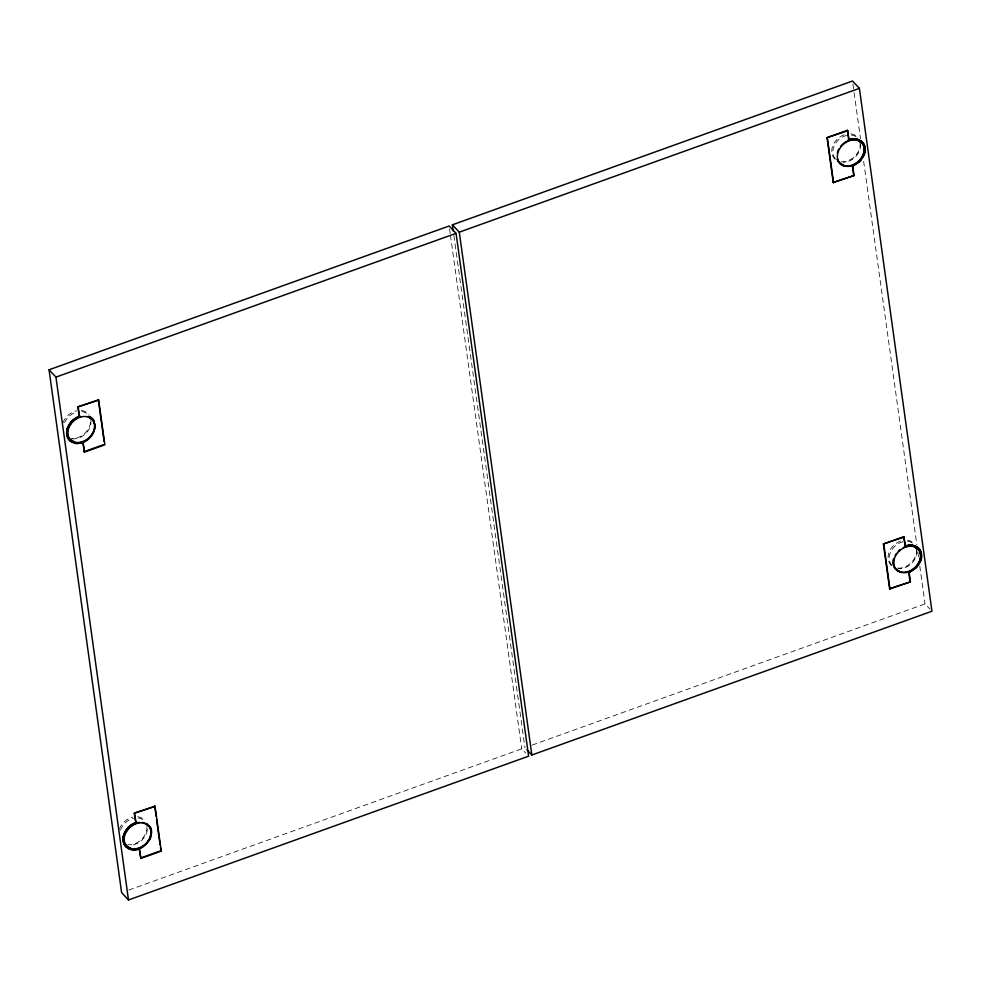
<?xml version="1.0" encoding="UTF-8"?>
<svg xmlns="http://www.w3.org/2000/svg" width="981" height="981" viewBox="0 0 981 981"><rect width="100%" height="100%" fill="white"/><g stroke="black" fill="none" stroke-linecap="round" stroke-linejoin="round"><path stroke-width="0.74" stroke-dasharray="4.91 3.68" d="M128.793 890.049L521.708 748.834L525.657 753.028M532.131 745.094L925.046 603.879L929.976 609.115M852.918 84.047L860.484 138.615M863.648 161.338L916.843 544.774M917.897 552.352L918.535 556.889M919.786 565.988L925.046 603.879M453.86 235.428L524.933 747.669M449.58 229.014L450.205 233.564M450.426 235.072L521.708 748.834M147.322 829.386A15.304 11.98 -43.2 0 1 129.995 845.181M120.504 830.147A15.304 11.98 -43.2 0 1 133.477 818.326M138.211 817.982A15.304 11.98 -43.2 0 1 144.097 820.496M90.767 419.647A15.304 11.98 -43.2 0 1 72.459 438.789M64.574 422.639A15.304 11.98 -43.2 0 1 77.094 411.995M81.828 411.652A15.304 11.98 -43.2 0 1 87.714 414.166M90.559 422.345A15.745 12.324 -43.2 0 1 71.392 438.335M63.029 422.786A15.745 12.324 -43.2 0 1 76.493 410.757M81.362 410.463A15.745 12.324 -43.2 0 1 88.768 414.767M146.954 826.296A15.745 12.324 -43.2 0 1 127.775 844.678M119.412 829.117A15.745 12.324 -43.2 0 1 132.876 817.087M137.745 816.793A15.745 12.324 -43.2 0 1 143.741 819.466M916.879 550.5A15.304 11.98 -43.2 0 1 898.412 568.539M891.778 565.277A15.304 11.98 -43.2 0 1 890.785 551.812A15.304 11.98 -43.2 0 1 903.035 541.745M907.781 541.402A15.304 11.98 -43.2 0 1 912.845 543.266M860.496 144.17A15.304 11.98 -43.2 0 1 843.17 162.27M835.395 158.947A15.304 11.98 -43.2 0 1 834.402 145.482A15.304 11.98 -43.2 0 1 846.652 135.403M851.398 135.071A15.304 11.98 -43.2 0 1 857.284 137.585M916.377 548.575A15.745 12.324 -43.2 0 1 897.345 568.085M891.337 565.412A15.745 12.324 -43.2 0 1 889.473 551.334A15.745 12.324 -43.2 0 1 902.446 540.506M907.315 540.212A15.745 12.324 -43.2 0 1 913.311 542.885M859.994 142.245A15.745 12.324 -43.2 0 1 840.962 161.755M834.954 159.081A15.745 12.324 -43.2 0 1 833.09 144.992A15.745 12.324 -43.2 0 1 846.063 134.164M850.932 133.882A15.745 12.324 -43.2 0 1 856.928 136.555"/><path stroke-width="1.47" d="M895.175 555.43L896.609 553.321M49.05 369.776L449.163 225.986L456.067 233.331L528.612 756.179L128.499 899.982L121.607 892.636L49.05 369.776L55.954 377.121L128.499 899.982M453.222 230.878L452.388 224.821L852.501 81.018L859.393 88.364L931.95 611.224L531.837 755.014L526.907 749.778M55.954 377.121L456.067 233.331M452.388 224.821L459.292 232.166L859.393 88.364M79.167 416.3L77.867 406.894L98.664 399.966L104.881 444.773L84.464 452.118L82.784 442.296L76.089 443.277L69.97 440.714A15.573 12.189 -43.2 0 1 67.419 427.924L71.687 421.119L79.167 416.3L72.067 421.523L67.812 428.329A15.573 12.189 -43.2 0 0 70.35 441.119L76.469 443.682L83.164 442.713L84.464 452.118M852.734 166.12L854.034 175.525L833.237 182.466L827.02 137.647L847.437 130.301L849.117 140.124L855.812 139.143L861.931 141.705A15.573 12.189 -43.2 0 1 864.482 154.495L860.214 161.301L852.734 166.12L859.834 160.896L864.089 154.091A15.573 12.189 -43.2 0 0 861.551 141.301L855.432 138.738L848.737 139.719L847.437 130.301M77.867 406.894L98.664 399.966M827.02 137.647L847.817 130.718M84.084 451.701L103.14 444.859M833.237 182.466L854.034 175.525M126.733 847.449A15.573 12.189 -43.2 0 1 124.195 834.659L128.45 827.854L135.942 823.034L134.25 813.224L155.047 806.296L161.264 851.103L140.847 858.449L139.167 848.626L132.472 849.607L129.124 848.773M909.117 572.45L910.417 581.868L889.62 588.796L883.403 543.977L903.82 536.644L905.5 546.454L912.195 545.473L918.314 548.036A15.573 12.189 -43.2 0 1 920.865 560.838L916.597 567.631L909.117 572.45L916.217 567.226L920.472 560.421A15.573 12.189 -43.2 0 0 917.934 547.631L911.815 545.068L905.12 546.049L904.004 537.98M134.25 813.224L155.047 806.296M883.403 543.977L904.2 537.048M141.828 857.553L159.523 851.189M889.62 588.796L910.417 581.868M135.55 822.63L128.07 827.449L123.814 834.255A15.573 12.189 -43.2 0 0 126.353 847.044C129.884 850.331 135.17 850.735 139.547 849.043L140.847 858.449M860.533 141.755L857.725 140.381A15.156 11.858 -43.2 0 0 841.33 146.341L839.172 149.504A14.69 11.502 -43.2 0 0 839.147 162.356M840.925 164.085L843.746 165.458A15.156 11.858 -43.2 0 0 860.141 159.498L862.299 156.322A14.69 11.502 -43.2 0 0 862.311 143.484M897.308 570.415L900.129 571.788A15.156 11.858 -43.2 0 0 916.524 565.829L918.682 562.665A14.69 11.502 -43.2 0 0 918.694 549.814L913.728 546.307A15.156 11.858 -43.2 0 0 903.427 547.484M87.775 416.557L93.134 420.481A14.69 11.502 -43.2 0 1 93.109 433.32L90.951 436.496A15.156 11.858 -43.2 0 1 74.556 442.443L69.59 438.936A14.69 11.502 -43.2 0 1 69.602 426.097L71.76 422.921A15.156 11.858 -43.2 0 1 88.155 416.974L90.975 418.335M144.158 822.887L149.517 826.811A14.69 11.502 -43.2 0 1 149.492 839.65L147.334 842.826A15.156 11.858 -43.2 0 1 130.939 848.773L125.593 844.862A14.69 11.502 -43.2 0 1 123.778 838.865M147.358 824.665L144.55 823.304A15.156 11.858 -43.2 0 0 128.155 829.252L125.985 832.428A14.69 11.502 -43.2 0 0 125.973 845.266M127.751 846.995L130.559 848.369A15.156 11.858 -43.2 0 0 146.954 842.421L149.112 839.245A14.69 11.502 -43.2 0 0 149.137 826.407M838.78 161.939L844.126 165.863A15.156 11.858 -43.2 0 0 860.521 159.915L862.679 156.739A14.69 11.502 -43.2 0 0 862.704 143.9L857.345 139.976A15.156 11.858 -43.2 0 0 855.199 139.547M69.21 438.519L74.176 442.039A15.156 11.858 -43.2 0 0 90.571 436.079L92.729 432.915A14.69 11.502 -43.2 0 0 92.754 420.064M161.264 851.103L160.467 847.719M852.342 165.715L853.654 175.121M908.921 573.395L910.037 581.451M827.4 138.051L833.617 182.871M883.783 544.381L890 589.201M459.292 232.166L531.837 755.014M98.284 399.549L104.084 441.376M154.667 805.879L156.114 816.339M156.531 819.331L160.05 844.727M78.247 407.299L79.559 416.704M134.63 813.629L135.942 823.034M123.827 837.737A14.69 11.502 -43.2 0 1 125.605 832.023L127.763 828.847A15.156 11.858 -43.2 0 1 139.731 822.421M142.012 822.458A15.156 11.858 -43.2 0 1 144.158 822.9M146.218 823.353A15.304 11.98 -43.2 0 1 150.743 835.837A15.304 11.98 -43.2 0 1 139.817 848.075M138.628 848.516A15.304 11.98 -43.2 0 1 123.52 838.951M123.569 837.786A15.304 11.98 -43.2 0 1 137.303 822.397M69.21 438.532A14.69 11.502 -43.2 0 1 69.222 425.68L71.38 422.504A15.156 11.858 -43.2 0 1 80.994 416.459M88.866 416.557A15.304 11.98 -43.2 0 1 94.826 425.975M94.777 427.14A15.304 11.98 -43.2 0 1 94.004 430.696M93.551 431.873A15.304 11.98 -43.2 0 1 70.031 439.991A15.304 11.98 -43.2 0 1 78.517 416.851M89.05 438.605A15.745 12.324 -43.2 0 1 67.775 437.526A15.745 12.324 -43.2 0 1 78.627 416.422M89.246 416.251A15.745 12.324 -43.2 0 1 93.931 420.579M150.314 826.909A15.745 12.324 -43.2 0 1 151.54 833.58M150.706 837.247A15.745 12.324 -43.2 0 1 148.953 840.791M143.275 846.628A15.745 12.324 -43.2 0 1 140.921 847.976M138.48 848.945A15.745 12.324 -43.2 0 1 123.226 840.643A15.745 12.324 -43.2 0 1 135.01 822.752M895.543 568.686A14.69 11.502 -43.2 0 1 895.555 555.847L897.713 552.671A15.156 11.858 -43.2 0 1 914.108 546.724L919.074 550.231A14.69 11.502 -43.2 0 1 919.062 563.069L916.904 566.245A15.156 11.858 -43.2 0 1 900.509 572.193L895.163 568.269A14.69 11.502 -43.2 0 1 893.814 558.851M898.204 551.297A15.156 11.858 -43.2 0 1 900.141 549.556M905.659 546.159A15.304 11.98 -43.2 0 1 920.767 555.724A15.304 11.98 -43.2 0 1 905.77 572.512M901.122 572.438A15.304 11.98 -43.2 0 1 899.025 571.788M898.069 571.322A15.304 11.98 -43.2 0 1 896.352 570.096M895.616 569.36A15.304 11.98 -43.2 0 1 893.078 562.371M893.127 561.206A15.304 11.98 -43.2 0 1 893.544 558.839M840.95 145.924A15.156 11.858 -43.2 0 1 845.916 141.755M847.044 141.154A15.156 11.858 -43.2 0 1 854.071 139.474M838.767 161.939A14.69 11.502 -43.2 0 1 837.418 159.167M837.431 152.521A14.69 11.502 -43.2 0 1 838.792 149.1M855.224 139.143A15.304 11.98 -43.2 0 1 859.932 160.222A15.304 11.98 -43.2 0 1 837.185 159.351M849.276 139.829A15.304 11.98 -43.2 0 1 854.071 139.081M904.568 546.172A15.745 12.324 -43.2 0 1 920.975 553.468A15.745 12.324 -43.2 0 1 909.277 571.923M848.185 139.842A15.745 12.324 -43.2 0 1 864.739 148.29A15.745 12.324 -43.2 0 1 850.417 166.365"/></g></svg>
